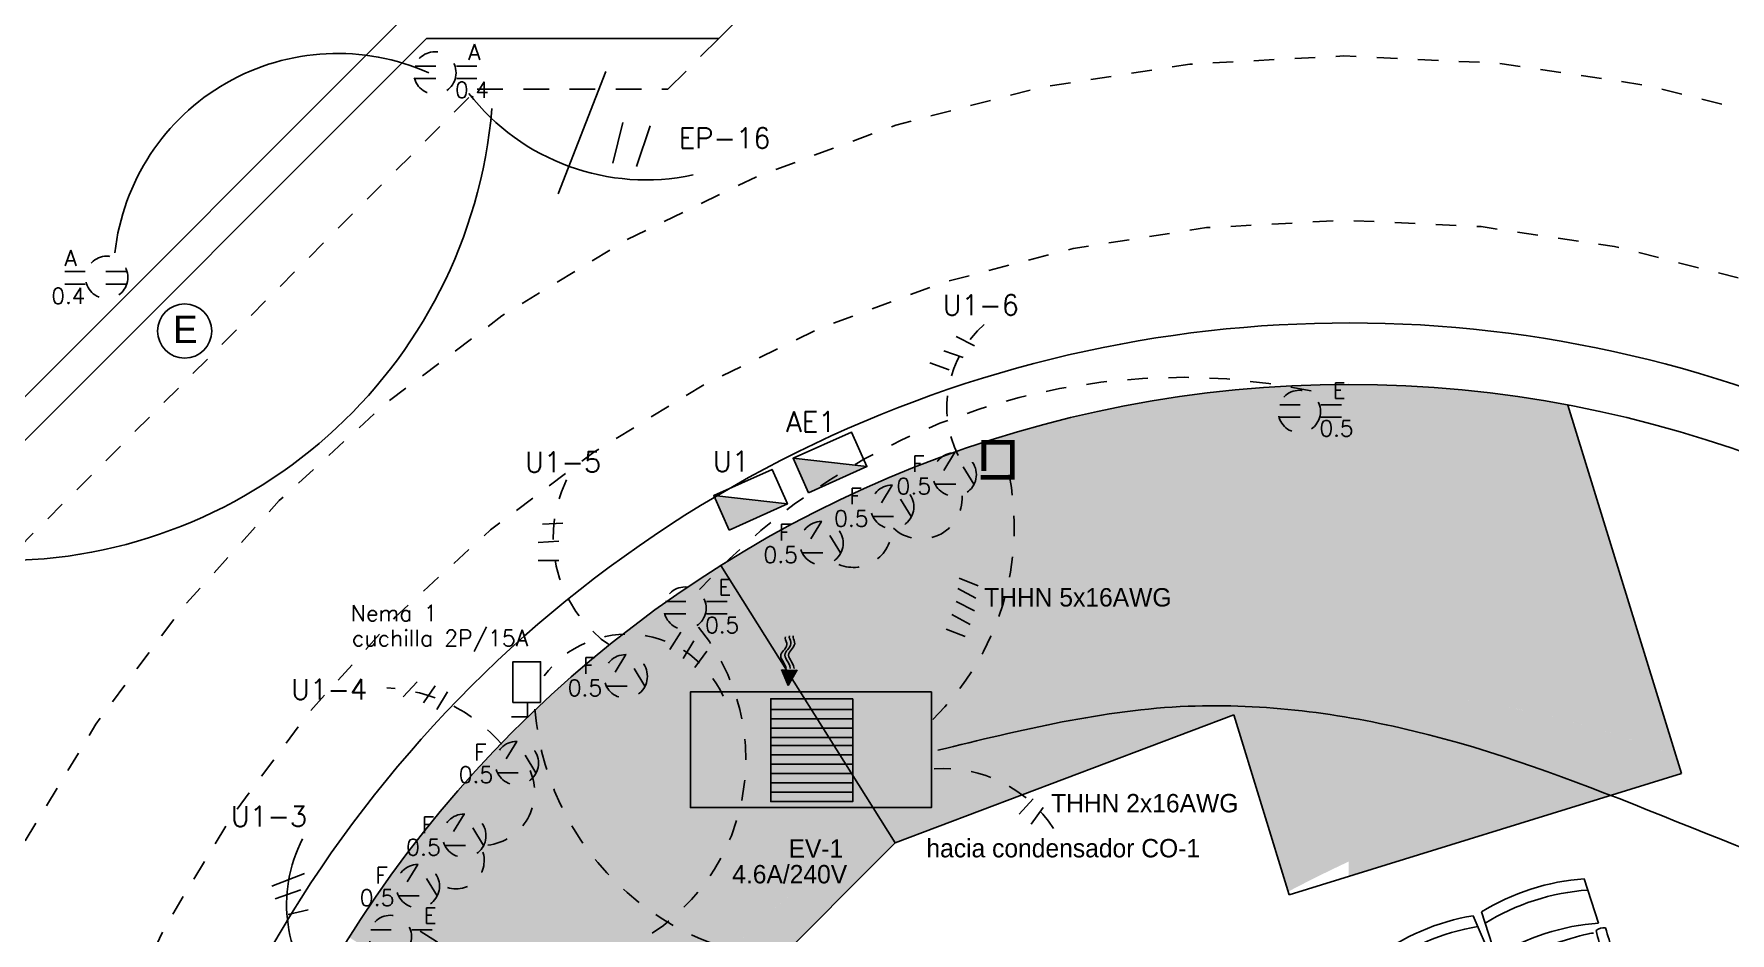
# Model space of a CAD drawing. Extents: x 622.2 to 679, y 643.6 to 685.6.
# Drawn here: x 633.2 to 641.46, y 667.01 to 671.38 of the extents above; entities that cross this region are included whole.
import ezdxf

# ---------------------------------------------------------------- set-up
doc = ezdxf.new("R2010")
doc.units = 0
doc.header["$LTSCALE"] = 0.5
doc.header["$MEASUREMENT"] = 0
doc.linetypes.add('HIDDEN', pattern=[0.375, 0.25, -0.125])
doc.linetypes.add('HIDDEN2', pattern=[0.1875, 0.125, -0.0625])
for name, color, linetype in [('ALUMBRADO', 6, 'CONTINUOUS'), ('butacas', 1, 'CONTINUOUS'), ('paredes', 1, 'CONTINUOUS'), ('PISO', 1, 'CONTINUOUS'), ('PROYECCIONES', 6, 'HIDDEN'), ('PUERTAS', 1, 'CONTINUOUS'), ('SEÑALES', 4, 'CONTINUOUS'), ('TOMAS', 4, 'HIDDEN2'), ('UNIFILAR', 1, 'CONTINUOUS')]:
    doc.layers.add(name, color=color, linetype=linetype)
doc.styles.add('romans', font='romans.shx')

# ---------------------------------------------------------------- blocks, each defined once
blk = doc.blocks.new('butacas')
at = {"layer": 'butacas'}
for p, q in [((1.1466, 3.3432), (1.2163, 3.1273)), ((0.6059, 3.1637), (0.6956, 2.9553)), ((0.6466, 3.1819), (0.7162, 2.966))]:
    blk.add_line(p, q, dxfattribs=at)
for centre, radius, start, end in [((1.243, 3.0444), 0.0607, 82.7048, 129.18553), ((7.9256, 4.8868), 6.9567, 194.95619, 196.93413), ((-5.4044, 1.0783), 6.9567, 14.95619, 16.93413)]:
    blk.add_arc(centre, radius, start, end, dxfattribs=at)
for centre, major_axis, ratio, start_param, end_param in [((0.9915, 2.9686), (0.5928, 0.1913), 0.547021, 1.135438, 2.006154), ((1.0091, 2.9138), (0.5928, 0.1913), 0.547021, 1.135438, 2.006154), ((0.4869, 2.776), (0.572, 0.2465), 0.547021, 1.135438, 2.006154), ((0.5096, 2.7232), (0.572, 0.2465), 0.547021, 1.135438, 2.006154), ((1.0611, 2.7526), (0.5928, 0.1913), 0.547021, 1.135438, 2.006154), ((0.9779, 3.0071), (0.2136, 0.0709), 0.055531, 0, 3.141593)]:
    blk.add_ellipse(centre, major_axis=major_axis, ratio=ratio, start_param=start_param, end_param=end_param, dxfattribs=at)

msp = doc.modelspace()

# ---------------------------------------------------------------- hatches: boundary and pattern name
at = {"layer": 'PROYECCIONES'}
h = msp.add_hatch(dxfattribs=at)
h.set_pattern_fill('CROSS,_O', color=6, scale=0.3)
h.set_pattern_definition([(0, (-413.19032, -572.80315), (0.075, 0.075), [0.0375, -0.1125]), (90, (-413.17157, -572.8219), (-0.075, 0.075), [0.0375, -0.1125])])
h.paths.add_polyline_path([(639.6056, 669.6761, 0.14114), (636.5472, 668.7952), (637.345, 667.525, -0.14114), (639.6056, 668.1761)])
h.paths.add_polyline_path([(639.6056, 668.1761, 0.14114), (637.345, 667.525), (637.3959, 667.4439), (639.0453, 668.0683), (639.311, 667.2074, -0.01158), (639.6056, 667.3535)])
h.paths.add_polyline_path([(639.6056, 668.1761), (639.6056, 667.3535, -0.058512), (641.1776, 667.8747, 0.094999)])
h.paths.add_polyline_path([(641.2269, 667.7817), (641.2011, 667.8652, 0.001493), (641.1776, 667.8747, 0.058512), (639.6056, 667.3535), (639.6056, 667.2814)])
h.paths.add_polyline_path([(640.6731, 669.5761, 0.046716), (639.6056, 669.6761), (639.6056, 668.1761, -0.096506), (641.2011, 667.8652)])
h.paths.add_polyline_path([(636.5472, 668.7952, 0.056195), (635.5398, 667.9919), (636.5952, 666.9365), (636.6057, 666.9365, -0.05576), (637.345, 667.525)])
h.paths.add_polyline_path([(637.3959, 667.4439), (637.345, 667.525, 0.032583), (636.8966, 667.2008), (637.0247, 667.0727)])
h.paths.add_polyline_path([(636.7419, 666.7898), (636.6004, 666.9313, 0.023569), (636.3309, 666.6351), (636.459, 666.507)])
h.paths.add_polyline_path([(636.8885, 666.9365), (636.6057, 666.9365, 0.000433), (636.6004, 666.9313), (636.7419, 666.7898)])
h.paths.add_polyline_path([(637.0247, 667.0727), (636.8966, 667.2008, 0.023135), (636.6057, 666.9365), (636.8885, 666.9365)], flags=17)
h.paths.add_polyline_path([(636.6004, 666.9313), (636.5952, 666.9365), (634.8131, 666.9365), (636.0067, 666.1867, -0.056195)])
h.paths.add_polyline_path([(635.5398, 667.9919, 0.056195), (634.7365, 666.9845), (634.8131, 666.9365), (636.5952, 666.9365)])
h.paths.add_polyline_path([(636.459, 666.507), (636.3309, 666.6351, 0.032583), (636.0067, 666.1867), (636.0878, 666.1358)])
h.paths.add_polyline_path([(636.0878, 666.1358), (636.0067, 666.1867, 0.092507), (635.4336, 664.7365), (635.5425, 664.6953)])
h.paths.add_polyline_path([(636.0067, 666.1867), (634.8131, 666.9365), (634.7067, 666.9365, 0.078788), (634.0157, 665.2733), (635.4336, 664.7365, -0.092507)])

# ---------------------------------------------------------------- linework, layer by layer
at = {"layer": 'paredes'}
for p, q in [((636.5364, 671.3615), (637.1864, 672.0115)), ((632.1052, 668.5666), (635.2001, 671.6615)), ((632.2113, 668.4606), (635.1122, 671.3615)), ((636.5364, 671.3615), (635.1122, 671.3615))]:
    msp.add_line(p, q, dxfattribs=at)
at = {"layer": 'paredes', "ltscale": 0.75}
for radius, start, end in [(6.05, 62.80541, 115.47064), (5.75, 4.98854, 175.01146), (6.05, 115.47064, 169.52432)]:
    msp.add_arc((639.6056, 663.9261), radius, start, end, dxfattribs=at)
at = {"layer": 'PISO', "color": 1, "ltscale": 0.1}
for p, q in [((641.2269, 667.7817), (640.6731, 669.5761)), ((637.3959, 667.4439), (636.5472, 668.7952)), ((637.3959, 667.4439), (639.0453, 668.0683)), ((639.3158, 667.192), (639.0453, 668.0683)), ((639.3158, 667.192), (641.2269, 667.7817))]:
    msp.add_line(p, q, dxfattribs=at)
at = {"layer": 'PISO', "color": 1, "ltscale": 0.75}
msp.add_line((637.3959, 667.4439), (636.0878, 666.1358), dxfattribs=at)
at = {"layer": 'PROYECCIONES'}
for p, q in [((636.2889, 671.114), (636.5364, 671.3615)), ((635.3597, 671.114), (636.2889, 671.114))]:
    msp.add_line(p, q, dxfattribs=at)
at = {"layer": 'PROYECCIONES', "ltscale": 0.8}
msp.add_line((631.1468, 666.9011), (635.3597, 671.114), dxfattribs=at)
for radius, start in [(7.35, 270.37175), (6.55, 270.41716)]:
    msp.add_arc((639.6056, 663.9261), radius, start, 270, dxfattribs=at)
at = {"layer": 'SEÑALES', "color": 6}
msp.add_circle((633.9348, 669.9364), 0.1321, dxfattribs=at)
at = {"layer": 'TOMAS', "color": 4}
for p, q in [((635.0583, 671.2263), (635.3769, 671.2263)), ((635.0583, 671.1655), (635.3769, 671.1655)), ((633.6508, 670.2256), (633.3322, 670.2256)), ((633.6508, 670.1648), (633.3322, 670.1648)), ((637.6858, 669.3434), (637.5923, 669.1903)), ((637.7792, 669.1903), (637.6858, 669.3434)), ((637.381, 669.1862), (637.2876, 669.0331)), ((637.4744, 669.0331), (637.381, 669.1862)), ((637.5923, 669.1903), (637.7792, 669.1903)), ((637.037, 669.0094), (636.9435, 668.8563)), ((637.1304, 668.8563), (637.037, 669.0094)), ((637.2876, 669.0331), (637.4744, 669.0331)), ((636.9435, 668.8563), (637.1304, 668.8563)), ((636.0834, 668.361), (635.99, 668.208)), ((636.1768, 668.208), (636.0834, 668.361)), ((635.99, 668.208), (636.1768, 668.208)), ((635.5526, 667.9386), (635.4591, 667.7856)), ((635.646, 667.7856), (635.5526, 667.9386)), ((635.4591, 667.7856), (635.646, 667.7856)), ((635.297, 667.585), (635.2035, 667.4319)), ((635.3904, 667.4319), (635.297, 667.585)), ((635.2035, 667.4319), (635.3904, 667.4319)), ((635.0709, 667.3394), (634.9774, 667.1864)), ((635.1643, 667.1864), (635.0709, 667.3394)), ((634.9774, 667.1864), (635.1643, 667.1864))]:
    msp.add_line(p, q, dxfattribs=at)
at = {"layer": 'TOMAS', "linetype": 'Continuous'}
for p, q in [((635.9869, 671.2009), (635.7551, 670.605)), ((636.0697, 670.9526), (636.02, 670.754)), ((636.2022, 670.9361), (636.1359, 670.7375)), ((634.5184, 667.2958), (634.3588, 667.2338)), ((634.5006, 667.2161), (634.3765, 667.1718))]:
    msp.add_line(p, q, dxfattribs=at)
at = {"layer": 'TOMAS'}
for p, q in [((637.6925, 669.9095), (637.8301, 669.8407)), ((637.5647, 669.7818), (637.7515, 669.713)), ((637.6335, 669.8407), (637.8006, 669.7818)), ((635.6773, 668.9959), (635.8542, 669.0058)), ((635.6576, 668.9075), (635.8444, 668.9173)), ((635.6576, 668.8191), (635.8346, 668.8191)), ((637.708, 668.7328), (637.8143, 668.6903)), ((637.7009, 668.6832), (637.8072, 668.6266)), ((637.6726, 668.5558), (637.7647, 668.5062)), ((637.6938, 668.6195), (637.7931, 668.5699)), ((636.3518, 668.4702), (636.2809, 668.3569)), ((637.6442, 668.4849), (637.7718, 668.4354)), ((636.4155, 668.4277), (636.3447, 668.3144)), ((636.4793, 668.3782), (636.3943, 668.2648)), ((635.067, 668.2287), (634.9687, 668.1207)), ((635.1555, 668.2091), (635.067, 668.0814)), ((635.2145, 668.1796), (635.126, 668.0323)), ((638.0677, 667.6584), (637.9827, 667.5664)), ((638.1173, 667.6159), (638.0394, 667.5097)), ((634.5362, 667.1187), (634.369, 667.0794))]:
    msp.add_line(p, q, dxfattribs=at)
at = {"layer": 'TOMAS', "color": 1}
for p, q in [((639.2695, 669.5778), (639.5882, 669.5778)), ((639.2695, 669.517), (639.5882, 669.517)), ((636.2768, 668.6201), (636.5954, 668.6201)), ((636.2768, 668.5593), (636.5954, 668.5593)), ((634.8412, 667.0217), (635.1598, 667.0217))]:
    msp.add_line(p, q, dxfattribs=at)
at = {"layer": 'TOMAS', "const_width": 0.023}
msp.add_lwpolyline([(637.828, 669.2554), (637.828, 669.394), (637.9667, 669.394), (637.9667, 669.2246), (637.8126, 669.2246)], dxfattribs=at)
at = {"layer": 'TOMAS', "color": 4}
for centre, radius in [((635.1539, 671.1934), 0.1031), ((633.5553, 670.1977), 0.1031), ((637.6858, 669.2377), 0.1057), ((637.381, 669.0805), 0.1057), ((637.037, 668.9037), 0.1057), ((636.0834, 668.2553), 0.1057), ((635.5526, 667.8329), 0.1057), ((635.297, 667.4793), 0.1057), ((635.0709, 667.2337), 0.1057)]:
    msp.add_circle(centre, radius, dxfattribs=at)
at = {"layer": 'TOMAS', "color": 1}
for centre in [(639.3651, 669.5449), (636.3723, 668.5872), (634.9367, 666.9888)]:
    msp.add_circle(centre, 0.1031, dxfattribs=at)
at = {"layer": 'TOMAS', "linetype": 'Continuous'}
for centre, radius, start, end in [((634.6794, 670.1971), 1.0912, 65.95543, 173.64156), ((633.0338, 671.2247), 2.4064, 268.12793, 355.11463), ((636.1819, 671.7673), 1.095, 217.95534, 282.09418), ((635.1193, 667.1453), 0.6881, 152.39337, 224.05195)]:
    msp.add_arc(centre, radius, start, end, dxfattribs=at)
at = {"layer": 'TOMAS'}
for centre, radius, start, end in [((638.1835, 669.5657), 0.5358, 131.26114, 206.10301), ((638.7832, 666.5439), 3.1673, 78.35724, 137.6331), ((636.3656, 668.9306), 0.636, 153.74031, 242.35271), ((636.6723, 668.9833), 1.304, 314.03651, 12.11201), ((637.5226, 669.1236), 0.1997, 227.55063, 2.81959), ((637.1928, 668.9714), 0.1858, 247.72739, 4.54945), ((635.6546, 667.851), 1.0141, 235.57582, 39.7504), ((636.0924, 667.9525), 0.5086, 23.90414, 143.11812), ((634.8758, 667.4019), 0.7986, 40.85061, 86.85909), ((636.972, 668.2057), 1.3358, 184.75899, 278.58558), ((635.3796, 667.6913), 0.2602, 276.95188, 23.85685), ((637.6312, 667.1692), 0.6375, 32.81783, 94.08525), ((635.256, 667.3582), 0.1379, 252.47339, 32.8787)]:
    msp.add_arc(centre, radius, start, end, dxfattribs=at)
at = {"layer": 'TOMAS', "linetype": 'Continuous'}
msp.add_spline([(637.6038, 667.8953), (638.8234, 668.1096), (639.9224, 667.989), (642.2411, 667.1587), (643.7823, 666.3283), (644.2514, 665.2301), (644.372, 665.1364)], degree=3, dxfattribs=at)
at = {"layer": 'TOMAS', "color": 4}
for points in [[(637.5923, 669.1903), (637.6858, 669.3434), (637.7792, 669.1903)], [(637.2876, 669.0331), (637.381, 669.1862), (637.4744, 669.0331)], [(636.9435, 668.8563), (637.037, 669.0094), (637.1304, 668.8563)], [(635.99, 668.208), (636.0834, 668.361), (636.1768, 668.208)], [(635.4591, 667.7856), (635.5526, 667.9386), (635.646, 667.7856)], [(635.2035, 667.4319), (635.297, 667.585), (635.3904, 667.4319)], [(634.9774, 667.1864), (635.0709, 667.3394), (635.1643, 667.1864)]]:
    msp.add_solid(points, dxfattribs=at)
at = {"layer": 'UNIFILAR', "color": 1}
msp.add_line((636.8984, 669.3175), (637.258, 669.2768), dxfattribs=at)
at = {"layer": 'UNIFILAR', "color": 6}
msp.add_line((636.512, 669.1353), (636.8715, 669.0946), dxfattribs=at)
at = {"layer": 'UNIFILAR', "color": 3}
for p, q in [((636.8755, 668.2107), (636.843, 668.2889)), ((636.9183, 668.2874), (636.8755, 668.2107)), ((635.6048, 668.1282), (635.6048, 668.0575)), ((635.6048, 668.0575), (635.527, 668.0575)), ((637.1892, 668.0944), (636.79, 668.0944)), ((637.1892, 668.0489), (636.79, 668.0489)), ((637.1892, 668.0034), (636.79, 668.0034)), ((637.1892, 667.9579), (636.79, 667.9579)), ((637.1892, 667.9186), (636.79, 667.9186)), ((637.1892, 667.8731), (636.79, 667.8731)), ((637.1892, 667.8275), (636.79, 667.8275)), ((637.1892, 667.782), (636.79, 667.782)), ((637.1892, 667.7365), (636.79, 667.7365)), ((637.1892, 667.691), (636.79, 667.691))]:
    msp.add_line(p, q, dxfattribs=at)
at = {"layer": 'UNIFILAR', "color": 1}
msp.add_lwpolyline([(636.9737, 669.1494), (636.8984, 669.3175), (637.1827, 669.4448), (637.258, 669.2768)], close=True, dxfattribs=at)
at = {"layer": 'UNIFILAR', "color": 6}
msp.add_lwpolyline([(636.5873, 668.9673), (636.512, 669.1353), (636.7963, 669.2627), (636.8715, 669.0946)], close=True, dxfattribs=at)
at = {"layer": 'UNIFILAR', "color": 3}
for points in [[(635.6684, 668.1282), (635.5341, 668.1282), (635.5341, 668.326), (635.6684, 668.326)], [(637.5728, 668.1793), (637.5728, 667.6165), (636.3982, 667.6165), (636.3982, 668.1793)], [(637.1892, 668.1462), (637.1892, 667.6455), (636.79, 667.6455), (636.79, 668.1462)]]:
    msp.add_lwpolyline(points, close=True, dxfattribs=at)
for points, knots in [([(636.8645, 668.2941), (636.8571, 668.3259), (636.8123, 668.3539), (636.8855, 668.406), (636.8568, 668.4383), (636.8614, 668.4475)], [5.380956, 5.380956, 5.380956, 5.380956, 10.836798, 15.118022, 17.252778, 17.252778, 17.252778, 17.252778]), ([(636.8853, 668.2941), (636.8792, 668.3289), (636.8307, 668.3572), (636.9054, 668.4103), (636.8767, 668.4426), (636.8813, 668.4518)], [5.139778, 5.139778, 5.139778, 5.139778, 10.836798, 15.118022, 17.252778, 17.252778, 17.252778, 17.252778]), ([(636.9034, 668.2941), (636.8974, 668.3289), (636.8489, 668.3572), (636.9235, 668.4103), (636.8948, 668.4426), (636.8995, 668.4518)], [5.139778, 5.139778, 5.139778, 5.139778, 10.836798, 15.118022, 17.252778, 17.252778, 17.252778, 17.252778])]:
    msp.add_open_spline(points, degree=3, knots=knots, dxfattribs=at)
at = {"layer": 'UNIFILAR', "color": 1}
for points in [[(637.258, 669.2768), (636.8984, 669.3175), (637.0092, 669.2424)], [(636.8984, 669.3175), (636.9737, 669.1494), (637.0092, 669.2424)], [(636.9737, 669.1494), (637.258, 669.2768), (637.0092, 669.2424)]]:
    msp.add_solid(points, dxfattribs=at)
at = {"layer": 'UNIFILAR', "color": 6}
for points in [[(636.8715, 669.0946), (636.512, 669.1353), (636.6227, 669.0602)], [(636.512, 669.1353), (636.5873, 668.9673), (636.6227, 669.0602)], [(636.5873, 668.9673), (636.8715, 669.0946), (636.6227, 669.0602)]]:
    msp.add_solid(points, dxfattribs=at)
at = {"layer": 'UNIFILAR', "color": 3}
msp.add_solid([(636.9183, 668.2874), (636.8755, 668.2107), (636.843, 668.2889)], dxfattribs=at)

# ---------------------------------------------------------------- block references
at = {"layer": 'PUERTAS'}
msp.add_blockref('butacas', (639.6056, 663.9261), dxfattribs=at)

# ---------------------------------------------------------------- texts
at = {"layer": 'ALUMBRADO', "color": 3, "style": 'romans'}
for s, height, p in [('EP-16', 0.09865, (636.3409, 670.8271)), ('U1-6', 0.09865, (637.627, 670.0137)), ('AE1', 0.09865, (636.8647, 669.4453)), ('U1-5', 0.09865, (635.5921, 669.2492)), ('U1', 0.09865, (636.5078, 669.2534)), ('Nema 1', 0.07892, (634.7434, 668.5235)), ('cuchilla 2P/15A', 0.07892, (634.7495, 668.402)), ('U1-4', 0.09865, (634.4526, 668.143)), ('U1-3', 0.09865, (634.1596, 667.5249))]:
    msp.add_text(s, height=height, dxfattribs=at).set_placement(p)
at = {"layer": 'SEÑALES'}
msp.add_text('E', height=0.1332, dxfattribs=at).set_placement((633.8785, 669.8777))
at = {"layer": 'TOMAS', "color": 3, "style": 'romans'}
for s, height, p in [('A', 0.077, (635.3163, 671.2564)), ('0.4', 0.07702, (635.2523, 671.0723)), ('A', 0.077, (633.3499, 670.2533)), ('0.4', 0.07702, (633.2859, 670.0692)), ('E', 0.077, (639.5276, 669.6079)), ('0.5', 0.07702, (639.4635, 669.4238)), ('F', 0.0789, (637.4783, 669.2505)), ('0.5', 0.07892, (637.4026, 669.1417)), ('F', 0.0789, (637.1736, 669.0933)), ('0.5', 0.07892, (637.0979, 668.9846)), ('F', 0.0789, (636.8295, 668.9165)), ('0.5', 0.07892, (636.7538, 668.8078)), ('E', 0.077, (636.5348, 668.6502)), ('0.5', 0.07702, (636.4708, 668.4661)), ('F', 0.0789, (635.876, 668.2682)), ('0.5', 0.07892, (635.8003, 668.1594)), ('F', 0.0789, (635.3451, 667.8458)), ('0.5', 0.07892, (635.2694, 667.737)), ('F', 0.0789, (635.0895, 667.4921)), ('0.5', 0.07892, (635.0138, 667.3834)), ('F', 0.0789, (634.8634, 667.2466)), ('0.5', 0.07892, (634.7877, 667.1378)), ('E', 0.077, (635.0992, 667.0518))]:
    msp.add_text(s, height=height, dxfattribs=at).set_placement(p)
at = {"layer": 'UNIFILAR', "color": 3}
for s, height, p in [('THHN 5x16AWG', 0.089669, (637.8294, 668.5952)), ('THHN 2x16AWG', 0.089669, (638.1553, 667.593)), ('hacia condensador CO-1', 0.089669, (637.5481, 667.3738)), ('EV-1', 0.08967, (636.8766, 667.3718)), ('4.6A/240V', 0.08967, (636.6023, 667.2472))]:
    msp.add_text(s, height=height, dxfattribs=at).set_placement(p)

doc.saveas('drawing.dxf')
